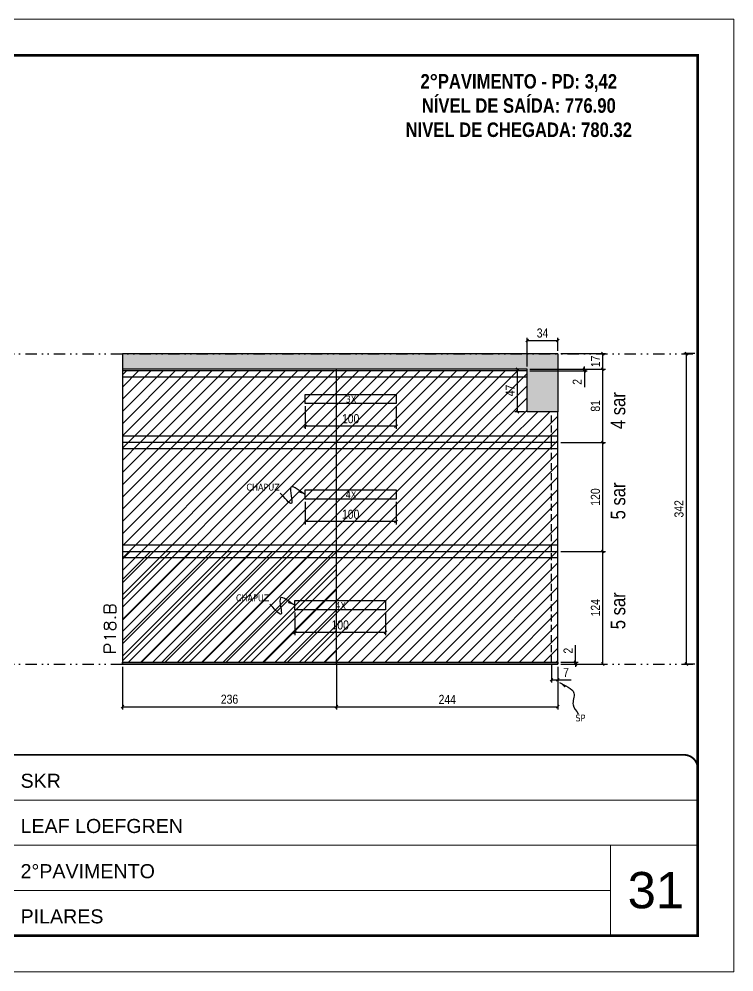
# Model space of a CAD drawing. Extents: x 14400 to 27878, y -21631 to 6985.
# Drawn here: x 18294 to 19082, y -2105 to -1055 of the extents above; entities that cross this region are included whole.
import ezdxf

# ---------------------------------------------------------------- set-up
doc = ezdxf.new("R2010")
doc.units = 0
for name, pattern in [('CONTINUO', [0]), ('DASHED', [0.75, 0.5, -0.25]), ('DIVIDE2', [0.625, 0.25, -0.125, 0, -0.125, 0, -0.125]), ('HIDDEN', [0.375, 0.25, -0.125])]:
    doc.linetypes.add(name, pattern=pattern)
for name, color, linetype, lineweight in [('CARIMBO', 255, 'Continuous', 9), ('Folhas', 255, 'Continuous', 9), ('Hachura', 251, 'Continuous', 9), ('SARRAFO DE PRESSAO', 251, 'DASHED', 9), ('Texto Seção', 7, 'Continuous', 15)]:
    doc.layers.add(name, color=color, linetype=linetype, lineweight=lineweight)
for name, color, linetype in [('COTA', 241, 'Continuous'), ('NOMENCLATURA', 7, 'Continuous'), ('Nível', 160, 'Continuous'), ('Painéis', 200, 'Continuous'), ('SARR_2.2x10', 60, 'Continuous'), ('SARR_2.2x7', 40, 'Continuous'), ('Sarrafo de Pressão', 42, 'HIDDEN'), ('texto', 7, 'Continuous')]:
    doc.layers.add(name, color=color, linetype=linetype)
doc.styles.add('ARIAL', font='arial.ttf')
doc.styles.add('ARIAL_NARROW', font='ARIALN.TTF', dxfattribs={"height": 0.2})
doc.styles.add('COTA TECNICA', font='techl___.ttf', dxfattribs={"height": 10})
doc.styles.add('COTA TECNICA-50', font='techl___.ttf', dxfattribs={"height": 10})
doc.styles.add('REGUA-120', font='ROMANS.shx', dxfattribs={"height": 15})
doc.styles.add('ROMANC', font='techb___.ttf', dxfattribs={"height": 2.5})
doc.styles.get("Standard").update_dxf_attribs({"font": 'arial.ttf'})
doc.dimstyles.new('COTA PAINEL-50', dxfattribs={"dimtxt": 10, "dimasz": 3, "dimexe": 3, "dimexo": 3, "dimgap": 3, "dimtad": 1, "dimdec": 1, "dimzin": 12, "dimdsep": 46, "dimtxsty": 'COTA TECNICA-50', "dimblk1": 'OBLIQUE', "dimblk2": 'OBLIQUE', "dimsah": 1, "dimcen": 0.9, "dimclrd": 4, "dimclre": 4, "dimclrt": 240, "dimadec": 1, "dimazin": 3, "dimtfac": 1, "dimtdec": 1, "dimtmove": 0, "dimatfit": 3, "dimfxl": 1, "dimtolj": 1, "dimtzin": 12, "dimarcsym": 0})
doc.dimstyles.new('PAINEL', dxfattribs={"dimtxt": 10, "dimasz": 3, "dimexe": 3, "dimexo": 3, "dimgap": 3, "dimtad": 1, "dimdec": 1, "dimzin": 12, "dimdsep": 46, "dimtxsty": 'COTA TECNICA', "dimblk1": 'OBLIQUE', "dimblk2": 'OBLIQUE', "dimsah": 1, "dimcen": 0.9, "dimclrd": 4, "dimclre": 4, "dimclrt": 240, "dimadec": 1, "dimazin": 3, "dimtfac": 1, "dimtdec": 1, "dimtmove": 0, "dimatfit": 3, "dimfxl": 1, "dimtolj": 1, "dimtzin": 12, "dimarcsym": 0})
doc.dimstyles.get("Standard").update_dxf_attribs({"dimtxt": 0.18, "dimasz": 0.18, "dimexe": 0.18, "dimexo": 0.0625, "dimgap": 0.09, "dimtad": 0, "dimtih": 1, "dimtoh": 1, "dimdec": 4, "dimzin": 0, "dimdsep": 46, "dimtxsty": 'Standard', "dimcen": 0.09, "dimadec": 0, "dimazin": 0, "dimtfac": 1, "dimtdec": 4, "dimtofl": 0, "dimtmove": 0, "dimatfit": 3, "dimfxl": 1, "dimtolj": 1, "dimtzin": 0, "dimarcsym": 0})

# ---------------------------------------------------------------- blocks, each defined once
blk = doc.blocks.new('9999999999')
at = {"color": 30, "linetype": 'CONTINUO'}
for p, q in [((98564.6, 34379.6), (99584, 34379.6)), ((98564.6, 34329.8), (99488, 34329.8)), ((99584, 34329.8), (99488, 34329.8)), ((99488, 34329.8), (99488, 34230.2)), ((98564.6, 34280), (99488, 34280))]:
    blk.add_line(p, q, dxfattribs=at)
at = {"color": 30, "linetype": 'CONTINUO', "const_width": 2}
blk.add_lwpolyline([(99584, 34230.2), (99584, 34414.4, 0.414214), (99569, 34429.4), (98229, 34429.4, 0.414214), (98214, 34414.4), (98214, 34245.2, 0.414214), (98229, 34230.2), (99584, 34230.2)], format="xyb", dxfattribs=at)
at = {"layer": 'Folhas'}
blk.add_lwpolyline([(98139, 34190.2), (99624, 34190.2), (99624, 35240.2), (98139, 35240.2)], close=True, dxfattribs=at)
at = {"layer": 'Folhas', "color": 30, "const_width": 3}
blk.add_lwpolyline([(98214, 34230.2), (99584, 34230.2), (99584, 35200.2), (98214, 35200.2)], close=True, dxfattribs=at)
at = {"color": 7, "linetype": 'Continuous', "ltscale": 5, "style": 'ARIAL'}
for s, height, p in [('SKR', 15.48, (98837.7, 34393.1)), ('LEAF LOEFGREN', 15.483, (98837.7, 34343.3)), ('2°PAVIMENTO', 15.483, (98837.7, 34293.5)), ('PILARES', 15.48, (98837.7, 34243.7))]:
    blk.add_text(s, height=height, dxfattribs=at).set_placement(p)
blk = doc.blocks.new('_Oblique')
at = {"color": 0, "linetype": 'ByBlock', "lineweight": -2}
blk.add_line((-0.5, -0.5), (0.5, 0.5), dxfattribs=at)
blk = doc.blocks.new('*D1082')
at = {"layer": 'COTA', "color": 4, "lineweight": -2, "transparency": 16777216}
for p, q in [((18881, -1767), (18881, -1786.3)), ((18888, -1769), (18888, -1786.3)), ((18881, -1783.3), (18888, -1783.3)), ((18888, -1783.3), (18902.7, -1783.3))]:
    blk.add_line(p, q, dxfattribs=at)
at = {"layer": 'Defpoints', "color": 0, "transparency": 16777216}
for p in [(18881, -1764), (18888, -1766), (18888, -1783.3)]:
    blk.add_point(p, dxfattribs=at)
at = {"layer": 'COTA', "color": 4, "lineweight": -2, "transparency": 16777216, "xscale": 3, "yscale": 3, "zscale": 3, "rotation": 180}
blk.add_blockref('_Oblique', (18881, -1783.3), dxfattribs=at)
at = {"layer": 'COTA', "color": 4, "lineweight": -2, "transparency": 16777216, "xscale": 3, "yscale": 3, "zscale": 3}
blk.add_blockref('_Oblique', (18888, -1783.3), dxfattribs=at)
at = {"layer": 'COTA', "color": 240, "transparency": 16777216, "insert": (18896.9, -1775.2), "char_height": 10, "attachment_point": 5, "style": 'COTA TECNICA-50'}
blk.add_mtext('\\A1;7', dxfattribs=at)
blk = doc.blocks.new('*D1083')
at = {"layer": 'COTA', "color": 4, "lineweight": -2, "transparency": 16777216}
for p, q in [((18907.2, -1764), (18907.2, -1745.2)), ((18891, -1764), (18910.2, -1764)), ((18891, -1766), (18910.2, -1766)), ((18907.2, -1766), (18907.2, -1764)), ((18907.2, -1766), (18907.2, -1769))]:
    blk.add_line(p, q, dxfattribs=at)
at = {"layer": 'Defpoints', "color": 0, "transparency": 16777216}
for p in [(18888, -1764), (18888, -1766), (18907.2, -1766)]:
    blk.add_point(p, dxfattribs=at)
at = {"layer": 'COTA', "color": 4, "lineweight": -2, "transparency": 16777216, "xscale": 3, "yscale": 3, "zscale": 3}
for p, rotation in [((18907.2, -1764), 270), ((18907.2, -1766), 90)]:
    blk.add_blockref('_Oblique', p, dxfattribs=dict(at, rotation=rotation))
at = {"layer": 'COTA', "color": 240, "transparency": 16777216, "insert": (18899.2, -1751.3), "char_height": 10, "attachment_point": 5, "rotation": 90, "style": 'COTA TECNICA-50'}
blk.add_mtext('\\A1;2', dxfattribs=at)
blk = doc.blocks.new('*D1084')
at = {"layer": 'COTA', "color": 4, "lineweight": -2, "transparency": 16777216}
for p, q in [((18891, -1642), (18940.4, -1642)), ((18937.4, -1766), (18937.4, -1642)), ((18891, -1766), (18940.4, -1766))]:
    blk.add_line(p, q, dxfattribs=at)
at = {"layer": 'Defpoints', "color": 0, "transparency": 16777216}
for p in [(18888, -1642), (18937.4, -1642), (18888, -1766)]:
    blk.add_point(p, dxfattribs=at)
at = {"layer": 'COTA', "color": 4, "lineweight": -2, "transparency": 16777216, "xscale": 3, "yscale": 3, "zscale": 3}
for p, rotation in [((18937.4, -1642), 90), ((18937.4, -1766), 270)]:
    blk.add_blockref('_Oblique', p, dxfattribs=dict(at, rotation=rotation))
at = {"layer": 'COTA', "color": 240, "transparency": 16777216, "insert": (18929.3, -1704), "char_height": 10, "attachment_point": 5, "rotation": 90, "style": 'COTA TECNICA'}
blk.add_mtext('\\A1;124', dxfattribs=at)
blk = doc.blocks.new('*D1086')
at = {"layer": 'COTA', "color": 4, "linetype": 'ByBlock', "lineweight": -2, "transparency": 16777216}
for p, q in [((18598, -1709.2), (18598, -1734.1)), ((18698, -1709.2), (18698, -1734.1)), ((18698, -1731.1), (18598, -1731.1))]:
    blk.add_line(p, q, dxfattribs=at)
at = {"layer": 'Defpoints', "color": 0, "linetype": 'ByBlock', "transparency": 16777216}
for p in [(18598, -1706.2), (18698, -1706.2), (18598, -1731.1)]:
    blk.add_point(p, dxfattribs=at)
at = {"layer": 'COTA', "color": 4, "linetype": 'ByBlock', "lineweight": -2, "transparency": 16777216, "xscale": 3, "yscale": 3, "zscale": 3, "rotation": 180}
blk.add_blockref('_Oblique', (18598, -1731.1), dxfattribs=at)
at = {"layer": 'COTA', "color": 4, "linetype": 'ByBlock', "lineweight": -2, "transparency": 16777216, "xscale": 3, "yscale": 3, "zscale": 3}
blk.add_blockref('_Oblique', (18698, -1731.1), dxfattribs=at)
at = {"layer": 'COTA', "color": 240, "linetype": 'ByBlock', "transparency": 16777216, "insert": (18648, -1723), "char_height": 10, "attachment_point": 5, "style": 'COTA TECNICA'}
blk.add_mtext('\\A1;100', dxfattribs=at)
blk = doc.blocks.new('*D1087')
at = {"layer": 'COTA', "color": 4, "lineweight": -2, "transparency": 16777216}
for p, q in [((18408, -1769), (18408, -1816)), ((18644, -1767), (18644, -1816)), ((18408, -1813), (18644, -1813))]:
    blk.add_line(p, q, dxfattribs=at)
at = {"layer": 'Defpoints', "color": 0, "transparency": 16777216}
for p in [(18408, -1766), (18644, -1764), (18644, -1813)]:
    blk.add_point(p, dxfattribs=at)
at = {"layer": 'COTA', "color": 4, "lineweight": -2, "transparency": 16777216, "xscale": 3, "yscale": 3, "zscale": 3, "rotation": 180}
blk.add_blockref('_Oblique', (18408, -1813), dxfattribs=at)
at = {"layer": 'COTA', "color": 4, "lineweight": -2, "transparency": 16777216, "xscale": 3, "yscale": 3, "zscale": 3}
blk.add_blockref('_Oblique', (18644, -1813), dxfattribs=at)
at = {"layer": 'COTA', "color": 240, "transparency": 16777216, "insert": (18526, -1804.8), "char_height": 10, "attachment_point": 5, "style": 'COTA TECNICA'}
blk.add_mtext('\\A1;236', dxfattribs=at)
blk = doc.blocks.new('*D1088')
at = {"layer": 'COTA', "color": 4, "lineweight": -2, "transparency": 16777216}
for p, q in [((18644, -1767), (18644, -1816)), ((18888, -1769), (18888, -1816)), ((18644, -1813), (18888, -1813))]:
    blk.add_line(p, q, dxfattribs=at)
at = {"layer": 'Defpoints', "color": 0, "transparency": 16777216}
for p in [(18644, -1764), (18888, -1766), (18888, -1813)]:
    blk.add_point(p, dxfattribs=at)
at = {"layer": 'COTA', "color": 4, "lineweight": -2, "transparency": 16777216, "xscale": 3, "yscale": 3, "zscale": 3, "rotation": 180}
blk.add_blockref('_Oblique', (18644, -1813), dxfattribs=at)
at = {"layer": 'COTA', "color": 4, "lineweight": -2, "transparency": 16777216, "xscale": 3, "yscale": 3, "zscale": 3}
blk.add_blockref('_Oblique', (18888, -1813), dxfattribs=at)
at = {"layer": 'COTA', "color": 240, "transparency": 16777216, "insert": (18766, -1805), "char_height": 10, "attachment_point": 5, "style": 'COTA TECNICA'}
blk.add_mtext('\\A1;244', dxfattribs=at)
blk = doc.blocks.new('*D1648')
at = {"layer": 'COTA', "color": 4, "lineweight": -2, "transparency": 16777216}
for p, q in [((18891, -1424), (18940.4, -1424)), ((18937.4, -1441), (18937.4, -1424)), ((18857, -1441), (18940.4, -1441))]:
    blk.add_line(p, q, dxfattribs=at)
at = {"layer": 'Defpoints', "color": 0, "transparency": 16777216}
for p in [(18888, -1424), (18937.4, -1424), (18854, -1441)]:
    blk.add_point(p, dxfattribs=at)
at = {"layer": 'COTA', "color": 4, "lineweight": -2, "transparency": 16777216, "xscale": 3, "yscale": 3, "zscale": 3}
for p, rotation in [((18937.4, -1424), 90), ((18937.4, -1441), 270)]:
    blk.add_blockref('_Oblique', p, dxfattribs=dict(at, rotation=rotation))
at = {"layer": 'COTA', "color": 240, "transparency": 16777216, "insert": (18929.3, -1432.5), "char_height": 10, "attachment_point": 5, "rotation": 90, "style": 'COTA TECNICA-50'}
blk.add_mtext('\\A1;17', dxfattribs=at)
blk = doc.blocks.new('*D1693')
at = {"layer": 'COTA', "color": 4, "lineweight": -2, "transparency": 16777216}
for p, q in [((18891, -1522), (18940.4, -1522)), ((18937.4, -1642), (18937.4, -1522)), ((18891, -1642), (18940.4, -1642))]:
    blk.add_line(p, q, dxfattribs=at)
at = {"layer": 'Defpoints', "color": 0, "transparency": 16777216}
for p in [(18888, -1522), (18937.4, -1522), (18888, -1642)]:
    blk.add_point(p, dxfattribs=at)
at = {"layer": 'COTA', "color": 4, "lineweight": -2, "transparency": 16777216, "xscale": 3, "yscale": 3, "zscale": 3}
for p, rotation in [((18937.4, -1522), 90), ((18937.4, -1642), 270)]:
    blk.add_blockref('_Oblique', p, dxfattribs=dict(at, rotation=rotation))
at = {"layer": 'COTA', "color": 240, "transparency": 16777216, "insert": (18929.3, -1582), "char_height": 10, "attachment_point": 5, "rotation": 90, "style": 'COTA TECNICA'}
blk.add_mtext('\\A1;120', dxfattribs=at)
blk = doc.blocks.new('*D1695')
at = {"layer": 'COTA', "color": 4, "linetype": 'ByBlock', "lineweight": -2, "transparency": 16777216}
for p, q in [((18609.5, -1587.2), (18609.5, -1612.1)), ((18709.5, -1587.2), (18709.5, -1612.1)), ((18709.5, -1609.1), (18609.5, -1609.1))]:
    blk.add_line(p, q, dxfattribs=at)
at = {"layer": 'Defpoints', "color": 0, "linetype": 'ByBlock', "transparency": 16777216}
for p in [(18609.5, -1584.2), (18709.5, -1584.2), (18609.5, -1609.1)]:
    blk.add_point(p, dxfattribs=at)
at = {"layer": 'COTA', "color": 4, "linetype": 'ByBlock', "lineweight": -2, "transparency": 16777216, "xscale": 3, "yscale": 3, "zscale": 3, "rotation": 180}
blk.add_blockref('_Oblique', (18609.5, -1609.1), dxfattribs=at)
at = {"layer": 'COTA', "color": 4, "linetype": 'ByBlock', "lineweight": -2, "transparency": 16777216, "xscale": 3, "yscale": 3, "zscale": 3}
blk.add_blockref('_Oblique', (18709.5, -1609.1), dxfattribs=at)
at = {"layer": 'COTA', "color": 240, "linetype": 'ByBlock', "transparency": 16777216, "insert": (18659.5, -1601), "char_height": 10, "attachment_point": 5, "style": 'COTA TECNICA'}
blk.add_mtext('\\A1;100', dxfattribs=at)
blk = doc.blocks.new('*D2012')
at = {"layer": 'COTA', "color": 4, "lineweight": -2, "transparency": 16777216}
for p, q in [((19039, -1424), (19026.6, -1424)), ((19029.6, -1766), (19029.6, -1424)), ((19039, -1766), (19026.6, -1766))]:
    blk.add_line(p, q, dxfattribs=at)
at = {"layer": 'Defpoints', "color": 0, "transparency": 16777216}
for p in [(19029.6, -1424), (19042, -1424), (19042, -1766)]:
    blk.add_point(p, dxfattribs=at)
at = {"layer": 'COTA', "color": 4, "lineweight": -2, "transparency": 16777216, "xscale": 3, "yscale": 3, "zscale": 3}
for p, rotation in [((19029.6, -1424), 90), ((19029.6, -1766), 270)]:
    blk.add_blockref('_Oblique', p, dxfattribs=dict(at, rotation=rotation))
at = {"layer": 'COTA', "color": 240, "transparency": 16777216, "insert": (19021.4, -1595), "char_height": 10, "attachment_point": 5, "rotation": 90, "style": 'COTA TECNICA'}
blk.add_mtext('\\A1;342', dxfattribs=at)
blk = doc.blocks.new('*D2015')
at = {"layer": 'COTA', "color": 4, "lineweight": -2, "transparency": 16777216}
for p, q in [((18857, -1441), (18940.4, -1441)), ((18937.4, -1522), (18937.4, -1441)), ((18891, -1522), (18940.4, -1522))]:
    blk.add_line(p, q, dxfattribs=at)
at = {"layer": 'Defpoints', "color": 0, "transparency": 16777216}
for p in [(18854, -1441), (18937.4, -1441), (18888, -1522)]:
    blk.add_point(p, dxfattribs=at)
at = {"layer": 'COTA', "color": 4, "lineweight": -2, "transparency": 16777216, "xscale": 3, "yscale": 3, "zscale": 3}
for p, rotation in [((18937.4, -1441), 90), ((18937.4, -1522), 270)]:
    blk.add_blockref('_Oblique', p, dxfattribs=dict(at, rotation=rotation))
at = {"layer": 'COTA', "color": 240, "transparency": 16777216, "insert": (18929.3, -1481.5), "char_height": 10, "attachment_point": 5, "rotation": 90, "style": 'COTA TECNICA'}
blk.add_mtext('\\A1;81', dxfattribs=at)
blk = doc.blocks.new('*D2019')
at = {"layer": 'COTA', "color": 4, "linetype": 'ByBlock', "lineweight": -2, "transparency": 16777216}
for p, q in [((18609.5, -1481.9), (18609.5, -1506.8)), ((18709.5, -1481.9), (18709.5, -1506.8)), ((18709.5, -1503.8), (18609.5, -1503.8))]:
    blk.add_line(p, q, dxfattribs=at)
at = {"layer": 'Defpoints', "color": 0, "linetype": 'ByBlock', "transparency": 16777216}
for p in [(18609.5, -1478.9), (18709.5, -1478.9), (18609.5, -1503.8)]:
    blk.add_point(p, dxfattribs=at)
at = {"layer": 'COTA', "color": 4, "linetype": 'ByBlock', "lineweight": -2, "transparency": 16777216, "xscale": 3, "yscale": 3, "zscale": 3, "rotation": 180}
blk.add_blockref('_Oblique', (18609.5, -1503.8), dxfattribs=at)
at = {"layer": 'COTA', "color": 4, "linetype": 'ByBlock', "lineweight": -2, "transparency": 16777216, "xscale": 3, "yscale": 3, "zscale": 3}
blk.add_blockref('_Oblique', (18709.5, -1503.8), dxfattribs=at)
at = {"layer": 'COTA', "color": 240, "linetype": 'ByBlock', "transparency": 16777216, "insert": (18659.5, -1495.7), "char_height": 10, "attachment_point": 5, "style": 'COTA TECNICA'}
blk.add_mtext('\\A1;100', dxfattribs=at)
blk = doc.blocks.new('*D2344')
at = {"layer": 'COTA', "color": 4, "lineweight": -2, "transparency": 16777216}
for p, q in [((18917.2, -1441), (18917.2, -1438)), ((18857, -1441), (18920.2, -1441)), ((18857, -1443), (18920.2, -1443)), ((18917.2, -1441), (18917.2, -1443)), ((18917.2, -1443), (18917.2, -1461.1))]:
    blk.add_line(p, q, dxfattribs=at)
at = {"layer": 'Defpoints', "color": 0, "transparency": 16777216}
for p in [(18854, -1441), (18854, -1443), (18917.2, -1443)]:
    blk.add_point(p, dxfattribs=at)
at = {"layer": 'COTA', "color": 4, "lineweight": -2, "transparency": 16777216, "xscale": 3, "yscale": 3, "zscale": 3}
for p, rotation in [((18917.2, -1441), 270), ((18917.2, -1443), 90)]:
    blk.add_blockref('_Oblique', p, dxfattribs=dict(at, rotation=rotation))
at = {"layer": 'COTA', "color": 240, "transparency": 16777216, "insert": (18909.2, -1455.1), "char_height": 10, "attachment_point": 5, "rotation": 90, "style": 'COTA TECNICA'}
blk.add_mtext('\\A1;2', dxfattribs=at)
blk = doc.blocks.new('*D2536')
at = {"layer": 'COTA', "color": 4, "lineweight": -2, "transparency": 16777216}
for p, q in [((18854, -1438), (18854, -1406.5)), ((18888, -1421), (18888, -1406.5)), ((18854, -1409.5), (18888, -1409.5))]:
    blk.add_line(p, q, dxfattribs=at)
at = {"layer": 'Defpoints', "color": 0, "transparency": 16777216}
for p in [(18888, -1409.5), (18888, -1424), (18854, -1441)]:
    blk.add_point(p, dxfattribs=at)
at = {"layer": 'COTA', "color": 4, "lineweight": -2, "transparency": 16777216, "xscale": 3, "yscale": 3, "zscale": 3, "rotation": 180}
blk.add_blockref('_Oblique', (18854, -1409.5), dxfattribs=at)
at = {"layer": 'COTA', "color": 4, "lineweight": -2, "transparency": 16777216, "xscale": 3, "yscale": 3, "zscale": 3}
blk.add_blockref('_Oblique', (18888, -1409.5), dxfattribs=at)
at = {"layer": 'COTA', "color": 240, "transparency": 16777216, "insert": (18871, -1401.3), "char_height": 10, "attachment_point": 5, "style": 'COTA TECNICA'}
blk.add_mtext('\\A1;34', dxfattribs=at)
blk = doc.blocks.new('*D2537')
at = {"layer": 'COTA', "color": 4, "lineweight": -2, "transparency": 16777216}
for p, q in [((18851, -1441), (18840.3, -1441)), ((18843.3, -1488), (18843.3, -1441)), ((18851, -1488), (18840.3, -1488))]:
    blk.add_line(p, q, dxfattribs=at)
at = {"layer": 'Defpoints', "color": 0, "transparency": 16777216}
for p in [(18843.3, -1441), (18854, -1441), (18854, -1488)]:
    blk.add_point(p, dxfattribs=at)
at = {"layer": 'COTA', "color": 4, "lineweight": -2, "transparency": 16777216, "xscale": 3, "yscale": 3, "zscale": 3}
for p, rotation in [((18843.3, -1441), 90), ((18843.3, -1488), 270)]:
    blk.add_blockref('_Oblique', p, dxfattribs=dict(at, rotation=rotation))
at = {"layer": 'COTA', "color": 240, "transparency": 16777216, "insert": (18835.2, -1464.5), "char_height": 10, "attachment_point": 5, "rotation": 90, "style": 'COTA TECNICA'}
blk.add_mtext('\\A1;47', dxfattribs=at)

msp = doc.modelspace()

# ---------------------------------------------------------------- hatches: boundary and pattern name
at = {"layer": 'COTA'}
h = msp.add_hatch(dxfattribs=at)
h.set_pattern_fill('AR-CONC', color=256, scale=0.03)
h.paths.add_polyline_path([(18887.99, -1424.02), (18407.99, -1424.02), (18407.99, -1441.02), (18853.99, -1441.02), (18853.99, -1488.02), (18887.99, -1488.02)])
at = {"layer": 'Hachura', "linetype": 'ByBlock'}
h = msp.add_hatch(dxfattribs=at)
h.set_pattern_fill('ANSI31', color=256, scale=3)
h.paths.add_polyline_path([(17941.65, -1488.02), (17941.65, -1438.02), (17803.65, -1438.02), (17803.65, -1488.02)])
h.paths.add_polyline_path([(17968.65, -1488.02), (18013.65, -1488.02), (18013.65, -1424.02), (17968.65, -1424.02)])
h.paths.add_polyline_path([(18013.65, -1424.02), (18013.65, -1488.02), (18226.65, -1488.02), (18226.65, -1424.02)])
h.paths.add_polyline_path([(18013.65, -1524.02), (18013.65, -1642.02), (18226.65, -1642.02), (18226.65, -1524.02)])
h.paths.add_polyline_path([(17769.65, -1524.02), (17769.65, -1642.02), (18013.65, -1642.02), (18013.65, -1524.02)])
h.paths.add_polyline_path([(18013.65, -1764.02), (18013.65, -1642.02), (17769.65, -1642.02), (17769.65, -1764.02)])
h.paths.add_polyline_path([(18226.65, -1764.02), (18226.65, -1642.02), (18013.65, -1642.02), (18013.65, -1764.02)])
h.paths.add_polyline_path([(18643.99, -1642.02), (18407.99, -1642.02), (18407.99, -1764.02), (18643.99, -1764.02)])
h.paths.add_polyline_path([(18643.99, -1642.02), (18643.99, -1764.02), (18887.99, -1764.02), (18887.99, -1642.02)])
h.paths.add_polyline_path([(18643.99, -1522.02), (18643.99, -1642.02), (18887.99, -1642.02), (18887.99, -1522.02)])
h.paths.add_polyline_path([(18407.99, -1522.02), (18407.99, -1642.02), (18643.99, -1642.02), (18643.99, -1522.02)])
h = msp.add_hatch(dxfattribs=at)
h.set_pattern_fill('ANSI31', color=256, scale=3)
h.paths.add_polyline_path([(18013.65, -1490.02), (17769.65, -1490.02), (17769.65, -1524.02), (18013.65, -1524.02)])
h.paths.add_polyline_path([(18226.65, -1490.02), (18013.65, -1490.02), (18013.65, -1524.02), (18226.65, -1524.02)])
h.paths.add_polyline_path([(18643.99, -1443.02), (18407.99, -1443.02), (18407.99, -1522.02), (18643.99, -1522.02)])
h.paths.add_polyline_path([(18853.99, -1443.02), (18643.99, -1443.02), (18643.99, -1522.02), (18887.99, -1522.02), (18887.99, -1488.02), (18853.99, -1488.02)])
at = {"layer": 'Hachura'}
h = msp.add_hatch(dxfattribs=at)
h.set_pattern_fill('ANSI31', color=256, scale=5)
h.set_pattern_definition([(45, (13.5, 1148.575), (-11.22532, 11.22532), [])])
h.paths.add_polyline_path([(18407.99, -1642.02), (18407.99, -1764.02), (18643.99, -1764.02), (18643.99, -1642.02)])

# ---------------------------------------------------------------- linework, layer by layer
at = {"layer": 'COTA'}
for p, q in [((18887.99, -1424.02), (18407.99, -1424.02)), ((18407.99, -1424.02), (18407.99, -1441.02)), ((18887.99, -1424.02), (18887.99, -1488.02))]:
    msp.add_line(p, q, dxfattribs=at)
at = {"layer": 'Nível', "color": 4, "linetype": 'DIVIDE2', "ltscale": 50}
for p, q in [((17671.97, -1424.02), (19041.97, -1424.02)), ((17671.97, -1766.02), (19041.97, -1766.02))]:
    msp.add_line(p, q, dxfattribs=at)
at = {"layer": 'Painéis'}
for p, q in [((18853.99, -1441.02), (18407.99, -1441.02)), ((18407.99, -1441.02), (18407.99, -1642.02)), ((18853.99, -1443.02), (18407.99, -1443.02)), ((18643.99, -1766.02), (18643.99, -1441.02)), ((18853.99, -1488.02), (18853.99, -1441.02)), ((18887.99, -1488.02), (18853.99, -1488.02)), ((18887.99, -1642.02), (18887.99, -1488.02)), ((18887.99, -1522.02), (18407.99, -1522.02)), ((18407.99, -1642.02), (18407.99, -1766.02)), ((18407.99, -1642.02), (18887.99, -1642.02)), ((18887.99, -1766.02), (18887.99, -1642.02)), ((18407.99, -1766.02), (18887.99, -1766.02))]:
    msp.add_line(p, q, dxfattribs=at)
msp.add_lwpolyline([(18407.99, -1764.02), (18887.99, -1764.02), (18887.99, -1766.02), (18407.99, -1766.02)], close=True, dxfattribs=at)
at = {"layer": 'SARR_2.2x10'}
for points in [[(18609.49, -1468.91), (18709.49, -1468.91), (18709.49, -1478.91), (18609.49, -1478.91)], [(18609.49, -1574.17), (18709.49, -1574.17), (18709.49, -1584.17), (18609.49, -1584.17)], [(18597.99, -1696.17), (18697.99, -1696.17), (18697.99, -1706.17), (18597.99, -1706.17)]]:
    msp.add_lwpolyline(points, close=True, dxfattribs=at)
at = {"layer": 'SARR_2.2x7'}
for p, q in [((18643.99, -1450.02), (18407.99, -1450.02)), ((18853.99, -1450.02), (18643.99, -1450.02)), ((18643.99, -1515.02), (18407.99, -1515.02)), ((18887.99, -1515.02), (18643.99, -1515.02)), ((18643.99, -1529.02), (18407.99, -1529.02)), ((18887.99, -1529.02), (18643.99, -1529.02)), ((18643.99, -1635.02), (18407.99, -1635.02)), ((18887.99, -1635.02), (18643.99, -1635.02)), ((18643.99, -1649.02), (18407.99, -1649.02)), ((18887.99, -1649.02), (18643.99, -1649.02))]:
    msp.add_line(p, q, dxfattribs=at)
at = {"layer": 'Sarrafo de Pressão', "ltscale": 30}
for p, q in [((18880.99, -1522.02), (18880.99, -1488.02)), ((18880.99, -1642.02), (18880.99, -1522.02)), ((18880.99, -1764.02), (18880.99, -1642.02))]:
    msp.add_line(p, q, dxfattribs=at)

# ---------------------------------------------------------------- block references
at = {"layer": 'SARRAFO DE PRESSAO', "color": 6, "linetype": 'ByBlock'}
msp.add_blockref('9999999999', (-80542.01, -36295.5), dxfattribs=at)

# ---------------------------------------------------------------- texts
at = {"layer": 'CARIMBO', "style": 'ARIAL'}
msp.add_text('31', height=40, dxfattribs=at).set_placement((18964.83, -2035.15))
at = {"layer": 'NOMENCLATURA', "style": 'ARIAL_NARROW'}
for s, p in [('4 sar', (18962.23, -1507.19)), ('5 sar', (18962.23, -1606.69)), ('5 sar', (18962.23, -1727.69))]:
    msp.add_text(s, height=16, rotation=90, dxfattribs=at).set_placement(p)
at = {"layer": 'NOMENCLATURA', "color": 2, "insert": (18844.81, -1089.24), "char_height": 16, "attachment_point": 2, "style": 'ROMANC'}
msp.add_mtext_dynamic_manual_height_columns('\\P2°PAVIMENTO - PD: 3,42\\PNÍVEL DE SAÍDA: 776.90\\PNIVEL DE CHEGADA: 780.32', width=432.3511, gutter_width=1, heights=[0], dxfattribs=at)
at = {"layer": 'texto', "color": 0, "char_height": 7.5, "attachment_point": 5}
for s, insert in [('{\\fTahoma|b0|i0|c0|p34;\\C4;3X}', (18659.88, -1474.2)), ('{\\fTahoma|b0|i0|c0|p34;\\C4;CHAPUZ}', (18562.94, -1571.16)), ('{\\fTahoma|b0|i0|c0|p34;\\C4;4X}', (18659.88, -1579.46)), ('{\\fTahoma|b0|i0|c0|p34;\\C4;CHAPUZ}', (18551.44, -1693.16)), ('{\\fTahoma|b0|i0|c0|p34;\\C4;4X}', (18648.38, -1701.46)), ('{\\fTahoma|b0|i0|c0|p34;\\C4;SP}', (18912.76, -1825.51))]:
    msp.add_mtext(s, dxfattribs=dict(at, insert=insert))
at = {"layer": 'Texto Seção', "style": 'REGUA-120', "width": 1.1}
msp.add_text('P18.B', height=13, rotation=90, dxfattribs=at).set_placement((18400.74, -1755.25))

# ---------------------------------------------------------------- dimensions: what is measured, and where the dimension line sits
at = {"layer": 'COTA'}
for base, p1, p2, dimstyle, picture, middle in [((18887.99, -1409.48), (18853.99, -1441.02), (18887.99, -1424.02), 'PAINEL', '*D2536', (18870.99, -1401.26)), ((18643.99, -1813.05), (18407.99, -1766.02), (18643.99, -1764.02), 'PAINEL', '*D1087', (18525.99, -1804.83)), ((18887.99, -1783.26), (18880.99, -1764.02), (18887.99, -1766.02), 'COTA PAINEL-50', '*D1082', (18896.85, -1775.18))]:
    dim = msp.add_linear_dim(base=base, p1=p1, p2=p2, dimstyle=dimstyle, dxfattribs=at)
    dim.commit()
    dim.dimension.update_dxf_attribs({"geometry": picture, "text_midpoint": middle})
for base, p1, p2, dimstyle, picture, middle in [((18937.35, -1424.02), (18853.99, -1441.02), (18887.99, -1424.02), 'COTA PAINEL-50', '*D1648', (18929.28, -1432.52)), ((19029.59, -1424.02), (19041.97, -1766.02), (19041.97, -1424.02), 'PAINEL', '*D2012', (19021.37, -1595.02)), ((18917.16, -1443.02), (18853.99, -1441.02), (18853.99, -1443.02), 'PAINEL', '*D2344', (18909.16, -1455.07)), ((18843.29, -1441.02), (18853.99, -1488.02), (18853.99, -1441.02), 'PAINEL', '*D2537', (18835.22, -1464.52)), ((18937.35, -1441.02), (18887.99, -1522.02), (18853.99, -1441.02), 'PAINEL', '*D2015', (18929.26, -1481.52)), ((18937.35, -1522.02), (18887.99, -1642.02), (18887.99, -1522.02), 'PAINEL', '*D1693', (18929.25, -1582.02)), ((18937.35, -1642.02), (18887.99, -1766.02), (18887.99, -1642.02), 'PAINEL', '*D1084', (18929.28, -1704.02))]:
    dim = msp.add_linear_dim(base=base, p1=p1, p2=p2, angle=90, dimstyle=dimstyle, dxfattribs=at)
    dim.commit()
    dim.dimension.update_dxf_attribs({"geometry": picture, "text_midpoint": middle})
at = {"layer": 'COTA', "linetype": 'ByBlock'}
for base, p1, p2, picture, middle in [((18609.49, -1503.84), (18709.49, -1478.91), (18609.49, -1478.91), '*D2019', (18659.49, -1495.74)), ((18609.49, -1609.1), (18709.49, -1584.17), (18609.49, -1584.17), '*D1695', (18659.49, -1601)), ((18597.99, -1731.1), (18697.99, -1706.17), (18597.99, -1706.17), '*D1086', (18647.99, -1723))]:
    dim = msp.add_linear_dim(base=base, p1=p1, p2=p2, dimstyle='PAINEL', dxfattribs=at)
    dim.commit()
    dim.dimension.update_dxf_attribs({"geometry": picture, "text_midpoint": middle})
at = {"layer": 'COTA'}
dim = msp.add_linear_dim(base=(18907.24, -1766.02), p1=(18887.99, -1764.02), p2=(18887.99, -1766.02), angle=90, dimstyle='COTA PAINEL-50', dxfattribs=at)
dim.commit()
dim.dimension.update_dxf_attribs({"geometry": '*D1083', "text_midpoint": (18907.24, -1751.27), "dimtype": 160})
dim = msp.add_linear_dim(base=(18887.99, -1813.05), p1=(18643.99, -1764.02), p2=(18887.99, -1766.02), dimstyle='PAINEL', override={"dimtmove": 1}, dxfattribs=at)
dim.commit()
dim.dimension.update_dxf_attribs({"geometry": '*D1088', "text_midpoint": (18765.99, -1804.97)})

# ---------------------------------------------------------------- leaders
at = {"layer": 'COTA', "path_type": 1}
for points in [[(18609.49, -1579.17), (18593.7, -1571.16), (18594.29, -1589.03), (18581.85, -1577.89)], [(18597.99, -1701.17), (18582.2, -1693.16), (18582.79, -1711.03), (18570.35, -1699.89)], [(18889.82, -1786.2), (18905.6, -1798.03), (18904.68, -1811.04), (18910.23, -1820.82)]]:
    msp.add_leader(points, dimstyle='Standard', override={"dimasz": 8}, dxfattribs=at)

doc.saveas('drawing.dxf')
